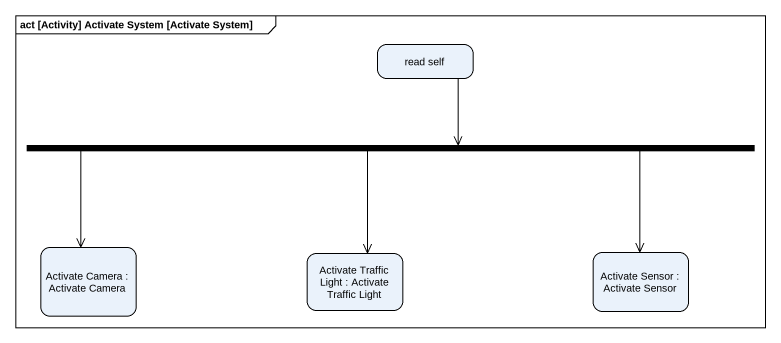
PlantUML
@startuml
mainframe act [Activity] Activate System [Activate System]
hide empty description
state "read self" as read_self
state fork1 <<fork>>
state "Activate Camera : Activate Camera" as Activate_Camera
state "Activate Traffic Light : Activate Traffic Light" as Activate_Traffic_Light
state "Activate Sensor : Activate Sensor" as Activate_Sensor
read_self --> fork1
fork1 -left-> Activate_Camera
fork1 --> Activate_Traffic_Light
fork1 -right-> Activate_Sensor
@enduml
